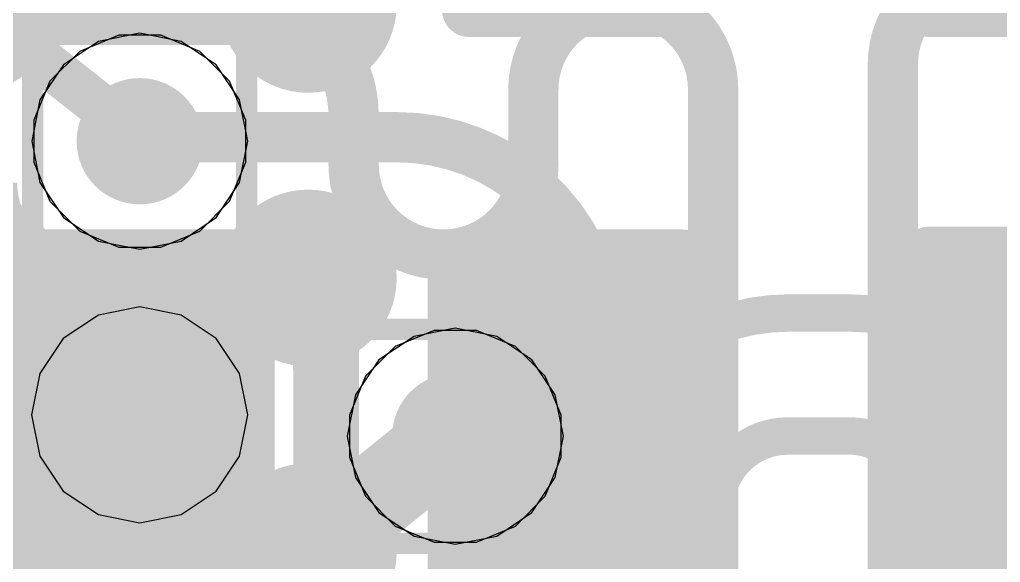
# Model space of a CAD drawing. Header units: inches. Extents: x -6 to 284, y -12 to 154.
# Drawn here: x 71.917 to 74.245, y 10.983 to 12.272 of the extents above; entities that cross this region are included whole.
import ezdxf

# ---------------------------------------------------------------- set-up
doc = ezdxf.new("R2010")
doc.units = ezdxf.units.IN
for name, color, linetype in [('Bottom Layer', 5, 'Continuous'), ('Bottom Overlay', 54, 'Continuous'), ('Bottom Paste', 16, 'Continuous'), ('Bottom Solder', 6, 'Continuous'), ('Drill Drawing', 1, 'Continuous'), ('GND-1', 16, 'Continuous'), ('GND-2', 90, 'Continuous'), ('GND-3', 216, 'Continuous'), ('GND-4', 54, 'Continuous'), ('PWR-1', 156, 'Continuous'), ('PWR-2', 130, 'Continuous'), ('Signal L1', 76, 'Continuous'), ('Signal L2', 6, 'Continuous'), ('Top Layer', 1, 'Continuous'), ('Top Paste', 8, 'Continuous'), ('Top Solder', 216, 'Continuous'), ('Via Holes', 16, 'Continuous')]:
    doc.layers.add(name, color=color, linetype=linetype)

# ---------------------------------------------------------------- blocks, each defined once
blk = doc.blocks.new('200_WFBGA__10_15__127')
at = {"layer": 'Top Layer'}
h = blk.add_hatch(color=1, dxfattribs=at)
edge = h.paths.add_edge_path()
edge.add_arc((-2, 3.5751), 0.16, 0, 360)
h = blk.add_hatch(color=1, dxfattribs=at)
edge = h.paths.add_edge_path()
edge.add_arc((-1.1999, 3.5751), 0.16, 0, 360)
h = blk.add_hatch(color=1, dxfattribs=at)
edge = h.paths.add_edge_path()
edge.add_arc((-2, 2.9251), 0.16, 0, 360)
h = blk.add_hatch(color=1, dxfattribs=at)
edge = h.paths.add_edge_path()
edge.add_arc((-1.1999, 2.9251), 0.16, 0, 360)
h = blk.add_hatch(color=1, dxfattribs=at)
edge = h.paths.add_edge_path()
edge.add_arc((-2, 2.2751), 0.16, 0, 360)
h = blk.add_hatch(color=1, dxfattribs=at)
edge = h.paths.add_edge_path()
edge.add_arc((-1.1999, 2.2751), 0.16, 0, 360)
at = {"layer": 'Top Paste'}
h = blk.add_hatch(color=8, dxfattribs=at)
edge = h.paths.add_edge_path()
edge.add_arc((-2, 3.5751), 0.16, 0, 360)
h = blk.add_hatch(color=8, dxfattribs=at)
edge = h.paths.add_edge_path()
edge.add_arc((-1.1999, 3.5751), 0.16, 0, 360)
h = blk.add_hatch(color=8, dxfattribs=at)
edge = h.paths.add_edge_path()
edge.add_arc((-2, 2.9251), 0.16, 0, 360)
h = blk.add_hatch(color=8, dxfattribs=at)
edge = h.paths.add_edge_path()
edge.add_arc((-1.1999, 2.9251), 0.16, 0, 360)
h = blk.add_hatch(color=8, dxfattribs=at)
edge = h.paths.add_edge_path()
edge.add_arc((-2, 2.2751), 0.16, 0, 360)
h = blk.add_hatch(color=8, dxfattribs=at)
edge = h.paths.add_edge_path()
edge.add_arc((-1.1999, 2.2751), 0.16, 0, 360)
at = {"layer": 'Top Solder'}
h = blk.add_hatch(color=216, dxfattribs=at)
edge = h.paths.add_edge_path()
edge.add_arc((-2, 3.5751), 0.21, 0, 360)
h = blk.add_hatch(color=216, dxfattribs=at)
edge = h.paths.add_edge_path()
edge.add_arc((-1.1999, 3.5751), 0.21, 0, 360)
h = blk.add_hatch(color=216, dxfattribs=at)
edge = h.paths.add_edge_path()
edge.add_arc((-2, 2.9251), 0.21, 0, 360)
h = blk.add_hatch(color=216, dxfattribs=at)
edge = h.paths.add_edge_path()
edge.add_arc((-1.1999, 2.9251), 0.21, 0, 360)
h = blk.add_hatch(color=216, dxfattribs=at)
edge = h.paths.add_edge_path()
edge.add_arc((-2, 2.2751), 0.21, 0, 360)
h = blk.add_hatch(color=216, dxfattribs=at)
edge = h.paths.add_edge_path()
edge.add_arc((-1.1999, 2.2751), 0.21, 0, 360)
blk = doc.blocks.new('C___0402_B_277')
at = {"layer": 'Bottom Layer'}
for points in [[(-0.2413, 0.3175), (-0.2413, -0.3175), (-0.6985, -0.3175), (-0.6985, 0.3175)], [(0.6985, 0.3175), (0.6985, -0.3175), (0.2413, -0.3175), (0.2413, 0.3175)]]:
    blk.add_hatch(color=5, dxfattribs=at).paths.add_polyline_path(points)
at = {"layer": 'Bottom Paste'}
for points in [[(-0.2413, 0.3175), (-0.2413, -0.3175), (-0.6985, -0.3175), (-0.6985, 0.3175)], [(0.6985, 0.3175), (0.6985, -0.3175), (0.2413, -0.3175), (0.2413, 0.3175)]]:
    blk.add_hatch(color=16, dxfattribs=at).paths.add_polyline_path(points)
at = {"layer": 'Bottom Solder'}
for points in [[(-0.1813, 0.3775), (-0.1813, -0.3775), (-0.7585, -0.3775), (-0.7585, 0.3775)], [(0.7585, 0.3775), (0.7585, -0.3775), (0.1813, -0.3775), (0.1813, 0.3775)]]:
    blk.add_hatch(color=6, dxfattribs=at).paths.add_polyline_path(points)
at = {"layer": 'Bottom Overlay'}
for points in [[(-0.7874, -0.4064, 0.127, 0.127, 0), (-0.7874, 0.4064, 0.127, 0.127, 0)], [(-0.7874, 0.4064, 0.127, 0.127, 0), (-0.2794, 0.4064, 0.127, 0.127, 0)], [(0.2794, 0.4064, 0.127, 0.127, 0), (0.7874, 0.4064, 0.127, 0.127, 0)], [(0.7874, -0.4064, 0.127, 0.127, 0), (0.7874, 0.4064, 0.127, 0.127, 0)], [(-0.7874, -0.4064, 0.127, 0.127, 0), (-0.2794, -0.4064, 0.127, 0.127, 0)], [(0.2794, -0.4064, 0.127, 0.127, 0), (0.7874, -0.4064, 0.127, 0.127, 0)]]:
    blk.add_lwpolyline(points, format="xyseb", dxfattribs=at)
for points in [[(-0.8191, 0.4064, 0.0635, 0.0635, 1), (-0.7556, 0.4064, 0.0635, 0.0635, 1)], [(-0.8191, 0.4064, 0.0635, 0.0635, 1), (-0.7556, 0.4064, 0.0635, 0.0635, 1)], [(-0.3111, 0.4064, 0.0635, 0.0635, 1), (-0.2477, 0.4064, 0.0635, 0.0635, 1)], [(0.2477, 0.4064, 0.0635, 0.0635, 1), (0.3111, 0.4064, 0.0635, 0.0635, 1)], [(0.7556, 0.4064, 0.0635, 0.0635, 1), (0.8191, 0.4064, 0.0635, 0.0635, 1)], [(0.7556, 0.4064, 0.0635, 0.0635, 1), (0.8191, 0.4064, 0.0635, 0.0635, 1)], [(-0.8191, -0.4064, 0.0635, 0.0635, 1), (-0.7556, -0.4064, 0.0635, 0.0635, 1)], [(-0.8191, -0.4064, 0.0635, 0.0635, 1), (-0.7556, -0.4064, 0.0635, 0.0635, 1)], [(-0.3111, -0.4064, 0.0635, 0.0635, 1), (-0.2477, -0.4064, 0.0635, 0.0635, 1)], [(0.2477, -0.4064, 0.0635, 0.0635, 1), (0.3111, -0.4064, 0.0635, 0.0635, 1)], [(0.7556, -0.4064, 0.0635, 0.0635, 1), (0.8191, -0.4064, 0.0635, 0.0635, 1)], [(0.7556, -0.4064, 0.0635, 0.0635, 1), (0.8191, -0.4064, 0.0635, 0.0635, 1)]]:
    blk.add_lwpolyline(points, format="xyseb", close=True, dxfattribs=at)
blk = doc.blocks.new('C___0402_B_278')
at = {"layer": 'Bottom Layer'}
for points in [[(-0.2413, 0.3175), (-0.2413, -0.3175), (-0.6985, -0.3175), (-0.6985, 0.3175)], [(0.6985, 0.3175), (0.6985, -0.3175), (0.2413, -0.3175), (0.2413, 0.3175)]]:
    blk.add_hatch(color=5, dxfattribs=at).paths.add_polyline_path(points)
at = {"layer": 'Bottom Paste'}
for points in [[(-0.2413, 0.3175), (-0.2413, -0.3175), (-0.6985, -0.3175), (-0.6985, 0.3175)], [(0.6985, 0.3175), (0.6985, -0.3175), (0.2413, -0.3175), (0.2413, 0.3175)]]:
    blk.add_hatch(color=16, dxfattribs=at).paths.add_polyline_path(points)
at = {"layer": 'Bottom Solder'}
for points in [[(-0.1813, 0.3775), (-0.1813, -0.3775), (-0.7585, -0.3775), (-0.7585, 0.3775)], [(0.7585, 0.3775), (0.7585, -0.3775), (0.1813, -0.3775), (0.1813, 0.3775)]]:
    blk.add_hatch(color=6, dxfattribs=at).paths.add_polyline_path(points)
at = {"layer": 'Bottom Overlay'}
for points in [[(-0.7874, 0.4064, 0.127, 0.127, 0), (-0.7874, -0.4064, 0.127, 0.127, 0)], [(-0.2794, 0.4064, 0.127, 0.127, 0), (-0.7874, 0.4064, 0.127, 0.127, 0)], [(0.7874, 0.4064, 0.127, 0.127, 0), (0.2794, 0.4064, 0.127, 0.127, 0)], [(0.7874, 0.4064, 0.127, 0.127, 0), (0.7874, -0.4064, 0.127, 0.127, 0)], [(-0.2794, -0.4064, 0.127, 0.127, 0), (-0.7874, -0.4064, 0.127, 0.127, 0)], [(0.7874, -0.4064, 0.127, 0.127, 0), (0.2794, -0.4064, 0.127, 0.127, 0)]]:
    blk.add_lwpolyline(points, format="xyseb", dxfattribs=at)
for points in [[(-0.8191, 0.4064, 0.0635, 0.0635, 1), (-0.7556, 0.4064, 0.0635, 0.0635, 1)], [(-0.8191, 0.4064, 0.0635, 0.0635, 1), (-0.7556, 0.4064, 0.0635, 0.0635, 1)], [(-0.3111, 0.4064, 0.0635, 0.0635, 1), (-0.2477, 0.4064, 0.0635, 0.0635, 1)], [(0.2477, 0.4064, 0.0635, 0.0635, 1), (0.3111, 0.4064, 0.0635, 0.0635, 1)], [(0.7556, 0.4064, 0.0635, 0.0635, 1), (0.8191, 0.4064, 0.0635, 0.0635, 1)], [(0.7556, 0.4064, 0.0635, 0.0635, 1), (0.8191, 0.4064, 0.0635, 0.0635, 1)], [(-0.8191, -0.4064, 0.0635, 0.0635, 1), (-0.7556, -0.4064, 0.0635, 0.0635, 1)], [(-0.8191, -0.4064, 0.0635, 0.0635, 1), (-0.7556, -0.4064, 0.0635, 0.0635, 1)], [(-0.3111, -0.4064, 0.0635, 0.0635, 1), (-0.2477, -0.4064, 0.0635, 0.0635, 1)], [(0.2477, -0.4064, 0.0635, 0.0635, 1), (0.3111, -0.4064, 0.0635, 0.0635, 1)], [(0.7556, -0.4064, 0.0635, 0.0635, 1), (0.8191, -0.4064, 0.0635, 0.0635, 1)], [(0.7556, -0.4064, 0.0635, 0.0635, 1), (0.8191, -0.4064, 0.0635, 0.0635, 1)]]:
    blk.add_lwpolyline(points, format="xyseb", close=True, dxfattribs=at)
blk = doc.blocks.new('C___0402_B_279')
at = {"layer": 'Bottom Layer'}
for points in [[(-0.2413, 0.3175), (-0.2413, -0.3175), (-0.6985, -0.3175), (-0.6985, 0.3175)], [(0.6985, 0.3175), (0.6985, -0.3175), (0.2413, -0.3175), (0.2413, 0.3175)]]:
    blk.add_hatch(color=5, dxfattribs=at).paths.add_polyline_path(points)
at = {"layer": 'Bottom Paste'}
for points in [[(-0.2413, 0.3175), (-0.2413, -0.3175), (-0.6985, -0.3175), (-0.6985, 0.3175)], [(0.6985, 0.3175), (0.6985, -0.3175), (0.2413, -0.3175), (0.2413, 0.3175)]]:
    blk.add_hatch(color=16, dxfattribs=at).paths.add_polyline_path(points)
at = {"layer": 'Bottom Solder'}
for points in [[(-0.1813, 0.3775), (-0.1813, -0.3775), (-0.7585, -0.3775), (-0.7585, 0.3775)], [(0.7585, 0.3775), (0.7585, -0.3775), (0.1813, -0.3775), (0.1813, 0.3775)]]:
    blk.add_hatch(color=6, dxfattribs=at).paths.add_polyline_path(points)
at = {"layer": 'Bottom Overlay'}
for points in [[(-0.7874, -0.4064, 0.127, 0.127, 0), (-0.7874, 0.4064, 0.127, 0.127, 0)], [(-0.7874, 0.4064, 0.127, 0.127, 0), (-0.2794, 0.4064, 0.127, 0.127, 0)], [(0.2794, 0.4064, 0.127, 0.127, 0), (0.7874, 0.4064, 0.127, 0.127, 0)], [(0.7874, -0.4064, 0.127, 0.127, 0), (0.7874, 0.4064, 0.127, 0.127, 0)], [(-0.7874, -0.4064, 0.127, 0.127, 0), (-0.2794, -0.4064, 0.127, 0.127, 0)], [(0.2794, -0.4064, 0.127, 0.127, 0), (0.7874, -0.4064, 0.127, 0.127, 0)]]:
    blk.add_lwpolyline(points, format="xyseb", dxfattribs=at)
for points in [[(-0.8191, 0.4064, 0.0635, 0.0635, 1), (-0.7556, 0.4064, 0.0635, 0.0635, 1)], [(-0.8191, 0.4064, 0.0635, 0.0635, 1), (-0.7556, 0.4064, 0.0635, 0.0635, 1)], [(-0.3111, 0.4064, 0.0635, 0.0635, 1), (-0.2477, 0.4064, 0.0635, 0.0635, 1)], [(0.2477, 0.4064, 0.0635, 0.0635, 1), (0.3111, 0.4064, 0.0635, 0.0635, 1)], [(0.7556, 0.4064, 0.0635, 0.0635, 1), (0.8191, 0.4064, 0.0635, 0.0635, 1)], [(0.7556, 0.4064, 0.0635, 0.0635, 1), (0.8191, 0.4064, 0.0635, 0.0635, 1)], [(-0.8191, -0.4064, 0.0635, 0.0635, 1), (-0.7556, -0.4064, 0.0635, 0.0635, 1)], [(-0.8191, -0.4064, 0.0635, 0.0635, 1), (-0.7556, -0.4064, 0.0635, 0.0635, 1)], [(-0.3111, -0.4064, 0.0635, 0.0635, 1), (-0.2477, -0.4064, 0.0635, 0.0635, 1)], [(0.2477, -0.4064, 0.0635, 0.0635, 1), (0.3111, -0.4064, 0.0635, 0.0635, 1)], [(0.7556, -0.4064, 0.0635, 0.0635, 1), (0.8191, -0.4064, 0.0635, 0.0635, 1)], [(0.7556, -0.4064, 0.0635, 0.0635, 1), (0.8191, -0.4064, 0.0635, 0.0635, 1)]]:
    blk.add_lwpolyline(points, format="xyseb", close=True, dxfattribs=at)
blk = doc.blocks.new('C___0402_B_280')
at = {"layer": 'Bottom Layer'}
for points in [[(-0.2413, 0.3175), (-0.2413, -0.3175), (-0.6985, -0.3175), (-0.6985, 0.3175)], [(0.6985, 0.3175), (0.6985, -0.3175), (0.2413, -0.3175), (0.2413, 0.3175)]]:
    blk.add_hatch(color=5, dxfattribs=at).paths.add_polyline_path(points)
at = {"layer": 'Bottom Paste'}
for points in [[(-0.2413, 0.3175), (-0.2413, -0.3175), (-0.6985, -0.3175), (-0.6985, 0.3175)], [(0.6985, 0.3175), (0.6985, -0.3175), (0.2413, -0.3175), (0.2413, 0.3175)]]:
    blk.add_hatch(color=16, dxfattribs=at).paths.add_polyline_path(points)
at = {"layer": 'Bottom Solder'}
for points in [[(-0.1813, 0.3775), (-0.1813, -0.3775), (-0.7585, -0.3775), (-0.7585, 0.3775)], [(0.7585, 0.3775), (0.7585, -0.3775), (0.1813, -0.3775), (0.1813, 0.3775)]]:
    blk.add_hatch(color=6, dxfattribs=at).paths.add_polyline_path(points)
at = {"layer": 'Bottom Overlay'}
for points in [[(-0.7874, 0.4064, 0.127, 0.127, 0), (-0.7874, -0.4064, 0.127, 0.127, 0)], [(-0.2794, 0.4064, 0.127, 0.127, 0), (-0.7874, 0.4064, 0.127, 0.127, 0)], [(0.7874, 0.4064, 0.127, 0.127, 0), (0.2794, 0.4064, 0.127, 0.127, 0)], [(0.7874, 0.4064, 0.127, 0.127, 0), (0.7874, -0.4064, 0.127, 0.127, 0)], [(-0.2794, -0.4064, 0.127, 0.127, 0), (-0.7874, -0.4064, 0.127, 0.127, 0)], [(0.7874, -0.4064, 0.127, 0.127, 0), (0.2794, -0.4064, 0.127, 0.127, 0)]]:
    blk.add_lwpolyline(points, format="xyseb", dxfattribs=at)
for points in [[(-0.8191, 0.4064, 0.0635, 0.0635, 1), (-0.7556, 0.4064, 0.0635, 0.0635, 1)], [(-0.8191, 0.4064, 0.0635, 0.0635, 1), (-0.7556, 0.4064, 0.0635, 0.0635, 1)], [(-0.3111, 0.4064, 0.0635, 0.0635, 1), (-0.2477, 0.4064, 0.0635, 0.0635, 1)], [(0.2477, 0.4064, 0.0635, 0.0635, 1), (0.3111, 0.4064, 0.0635, 0.0635, 1)], [(0.7556, 0.4064, 0.0635, 0.0635, 1), (0.8191, 0.4064, 0.0635, 0.0635, 1)], [(0.7556, 0.4064, 0.0635, 0.0635, 1), (0.8191, 0.4064, 0.0635, 0.0635, 1)], [(-0.8191, -0.4064, 0.0635, 0.0635, 1), (-0.7556, -0.4064, 0.0635, 0.0635, 1)], [(-0.8191, -0.4064, 0.0635, 0.0635, 1), (-0.7556, -0.4064, 0.0635, 0.0635, 1)], [(-0.3111, -0.4064, 0.0635, 0.0635, 1), (-0.2477, -0.4064, 0.0635, 0.0635, 1)], [(0.2477, -0.4064, 0.0635, 0.0635, 1), (0.3111, -0.4064, 0.0635, 0.0635, 1)], [(0.7556, -0.4064, 0.0635, 0.0635, 1), (0.8191, -0.4064, 0.0635, 0.0635, 1)], [(0.7556, -0.4064, 0.0635, 0.0635, 1), (0.8191, -0.4064, 0.0635, 0.0635, 1)]]:
    blk.add_lwpolyline(points, format="xyseb", close=True, dxfattribs=at)

msp = doc.modelspace()

# ---------------------------------------------------------------- hatches: boundary and pattern name
at = {"layer": 'Bottom Layer'}
h = msp.add_hatch(color=5, dxfattribs=at)
edge = h.paths.add_edge_path()
edge.add_arc((72.202, 11.9832), 0.15, 0, 360)
h = msp.add_hatch(color=5, dxfattribs=at)
edge = h.paths.add_edge_path()
edge.add_arc((72.2018, 11.3332), 0.15, 0, 360)
h = msp.add_hatch(color=5, dxfattribs=at)
edge = h.paths.add_edge_path()
edge.add_arc((72.951, 11.2824), 0.15, 0, 360)
at = {"layer": 'GND-1'}
h = msp.add_hatch(color=16, dxfattribs=at)
edge = h.paths.add_edge_path()
edge.add_arc((72.202, 11.9832), 0.15, 0, 360)
h = msp.add_hatch(color=16, dxfattribs=at)
edge = h.paths.add_edge_path()
edge.add_arc((72.2018, 11.3332), 0.15, 0, 360)
h = msp.add_hatch(color=16, dxfattribs=at)
edge = h.paths.add_edge_path()
edge.add_arc((72.951, 11.2824), 0.15, 0, 360)
at = {"layer": 'GND-2'}
h = msp.add_hatch(color=90, dxfattribs=at)
edge = h.paths.add_edge_path()
edge.add_arc((72.202, 11.9832), 0.15, 0, 360)
h = msp.add_hatch(color=90, dxfattribs=at)
edge = h.paths.add_edge_path()
edge.add_arc((72.2018, 11.3332), 0.15, 0, 360)
h = msp.add_hatch(color=90, dxfattribs=at)
edge = h.paths.add_edge_path()
edge.add_arc((72.951, 11.2824), 0.15, 0, 360)
at = {"layer": 'GND-3'}
h = msp.add_hatch(color=216, dxfattribs=at)
edge = h.paths.add_edge_path()
edge.add_arc((72.202, 11.9832), 0.15, 0, 360)
h = msp.add_hatch(color=216, dxfattribs=at)
edge = h.paths.add_edge_path()
edge.add_arc((72.2018, 11.3332), 0.15, 0, 360)
h = msp.add_hatch(color=216, dxfattribs=at)
edge = h.paths.add_edge_path()
edge.add_arc((72.951, 11.2824), 0.15, 0, 360)
at = {"layer": 'GND-4'}
h = msp.add_hatch(color=54, dxfattribs=at)
edge = h.paths.add_edge_path()
edge.add_arc((72.202, 11.9832), 0.15, 0, 360)
h = msp.add_hatch(color=54, dxfattribs=at)
edge = h.paths.add_edge_path()
edge.add_arc((72.2018, 11.3332), 0.15, 0, 360)
h = msp.add_hatch(color=54, dxfattribs=at)
edge = h.paths.add_edge_path()
edge.add_arc((72.951, 11.2824), 0.15, 0, 360)
at = {"layer": 'PWR-1'}
h = msp.add_hatch(color=156, dxfattribs=at)
edge = h.paths.add_edge_path()
edge.add_arc((72.202, 11.9832), 0.15, 0, 360)
h = msp.add_hatch(color=156, dxfattribs=at)
edge = h.paths.add_edge_path()
edge.add_arc((72.2018, 11.3332), 0.15, 0, 360)
h = msp.add_hatch(color=156, dxfattribs=at)
edge = h.paths.add_edge_path()
edge.add_arc((72.951, 11.2824), 0.15, 0, 360)
at = {"layer": 'PWR-2'}
h = msp.add_hatch(color=130, dxfattribs=at)
edge = h.paths.add_edge_path()
edge.add_arc((72.202, 11.9832), 0.15, 0, 360)
h = msp.add_hatch(color=130, dxfattribs=at)
edge = h.paths.add_edge_path()
edge.add_arc((72.2018, 11.3332), 0.15, 0, 360)
h = msp.add_hatch(color=130, dxfattribs=at)
edge = h.paths.add_edge_path()
edge.add_arc((72.951, 11.2824), 0.15, 0, 360)
at = {"layer": 'Signal L1'}
h = msp.add_hatch(color=76, dxfattribs=at)
edge = h.paths.add_edge_path()
edge.add_arc((72.202, 11.9832), 0.15, 0, 360)
h = msp.add_hatch(color=76, dxfattribs=at)
edge = h.paths.add_edge_path()
edge.add_arc((72.2018, 11.3332), 0.15, 0, 360)
h = msp.add_hatch(color=76, dxfattribs=at)
edge = h.paths.add_edge_path()
edge.add_arc((72.951, 11.2824), 0.15, 0, 360)
at = {"layer": 'Signal L2'}
h = msp.add_hatch(color=6, dxfattribs=at)
edge = h.paths.add_edge_path()
edge.add_arc((72.202, 11.9832), 0.15, 0, 360)
h = msp.add_hatch(color=6, dxfattribs=at)
edge = h.paths.add_edge_path()
edge.add_arc((72.2018, 11.3332), 0.15, 0, 360)
h = msp.add_hatch(color=6, dxfattribs=at)
edge = h.paths.add_edge_path()
edge.add_arc((72.951, 11.2824), 0.15, 0, 360)
at = {"layer": 'Top Layer'}
h = msp.add_hatch(color=1, dxfattribs=at)
edge = h.paths.add_edge_path()
edge.add_arc((72.202, 11.9832), 0.15, 0, 360)
h = msp.add_hatch(color=1, dxfattribs=at)
edge = h.paths.add_edge_path()
edge.add_arc((72.2018, 11.3332), 0.15, 0, 360)
h = msp.add_hatch(color=1, dxfattribs=at)
edge = h.paths.add_edge_path()
edge.add_arc((72.951, 11.2824), 0.15, 0, 360)
at = {"layer": 'Via Holes'}
h = msp.add_hatch(color=7, dxfattribs=at)
edge = h.paths.add_edge_path()
edge.add_arc((72.202, 11.9832), 0.075, 0, 360)
h = msp.add_hatch(color=7, dxfattribs=at)
edge = h.paths.add_edge_path()
edge.add_arc((72.2018, 11.3332), 0.075, 0, 360)
h = msp.add_hatch(color=7, dxfattribs=at)
edge = h.paths.add_edge_path()
edge.add_arc((72.951, 11.2824), 0.075, 0, 360)

# ---------------------------------------------------------------- linework, layer by layer
at = {"layer": 'Drill Drawing'}
for points in [[(71.948, 12.2372, 0.0508, 0.0508, 0), (72.456, 12.2372, 0.0508, 0.0508, 0)], [(71.948, 11.7292, 0.0508, 0.0508, 0), (71.948, 12.2372, 0.0508, 0.0508, 0)], [(72.456, 11.7292, 0.0508, 0.0508, 0), (72.456, 12.2372, 0.0508, 0.0508, 0)], [(71.948, 11.7292, 0.0508, 0.0508, 0), (72.456, 11.7292, 0.0508, 0.0508, 0)], [(71.9478, 11.5872, 0.0508, 0.0508, 0), (72.4558, 11.5872, 0.0508, 0.0508, 0)], [(71.9478, 11.0792, 0.0508, 0.0508, 0), (71.9478, 11.5872, 0.0508, 0.0508, 0)], [(72.4558, 11.0792, 0.0508, 0.0508, 0), (72.4558, 11.5872, 0.0508, 0.0508, 0)], [(72.697, 11.5364, 0.0508, 0.0508, 0), (73.205, 11.5364, 0.0508, 0.0508, 0)], [(72.697, 11.0284, 0.0508, 0.0508, 0), (72.697, 11.5364, 0.0508, 0.0508, 0)], [(73.205, 11.0284, 0.0508, 0.0508, 0), (73.205, 11.5364, 0.0508, 0.0508, 0)], [(71.9478, 11.0792, 0.0508, 0.0508, 0), (72.4558, 11.0792, 0.0508, 0.0508, 0)], [(72.697, 11.0284, 0.0508, 0.0508, 0), (73.205, 11.0284, 0.0508, 0.0508, 0)]]:
    msp.add_lwpolyline(points, format="xyseb", dxfattribs=at)
for points in [[(71.9353, 12.2372, 0.0254, 0.0254, 1), (71.9607, 12.2372, 0.0254, 0.0254, 1)], [(71.9353, 12.2372, 0.0254, 0.0254, 1), (71.9607, 12.2372, 0.0254, 0.0254, 1)], [(72.4433, 12.2372, 0.0254, 0.0254, 1), (72.4687, 12.2372, 0.0254, 0.0254, 1)], [(72.4433, 12.2372, 0.0254, 0.0254, 1), (72.4687, 12.2372, 0.0254, 0.0254, 1)], [(71.9353, 11.7292, 0.0254, 0.0254, 1), (71.9607, 11.7292, 0.0254, 0.0254, 1)], [(71.9353, 11.7292, 0.0254, 0.0254, 1), (71.9607, 11.7292, 0.0254, 0.0254, 1)], [(72.4433, 11.7292, 0.0254, 0.0254, 1), (72.4687, 11.7292, 0.0254, 0.0254, 1)], [(72.4433, 11.7292, 0.0254, 0.0254, 1), (72.4687, 11.7292, 0.0254, 0.0254, 1)], [(71.9351, 11.5872, 0.0254, 0.0254, 1), (71.9605, 11.5872, 0.0254, 0.0254, 1)], [(71.9351, 11.5872, 0.0254, 0.0254, 1), (71.9605, 11.5872, 0.0254, 0.0254, 1)], [(72.4431, 11.5872, 0.0254, 0.0254, 1), (72.4685, 11.5872, 0.0254, 0.0254, 1)], [(72.4431, 11.5872, 0.0254, 0.0254, 1), (72.4685, 11.5872, 0.0254, 0.0254, 1)], [(72.6843, 11.5364, 0.0254, 0.0254, 1), (72.7097, 11.5364, 0.0254, 0.0254, 1)], [(72.6843, 11.5364, 0.0254, 0.0254, 1), (72.7097, 11.5364, 0.0254, 0.0254, 1)], [(73.1923, 11.5364, 0.0254, 0.0254, 1), (73.2177, 11.5364, 0.0254, 0.0254, 1)], [(73.1923, 11.5364, 0.0254, 0.0254, 1), (73.2177, 11.5364, 0.0254, 0.0254, 1)], [(71.9351, 11.0792, 0.0254, 0.0254, 1), (71.9605, 11.0792, 0.0254, 0.0254, 1)], [(71.9351, 11.0792, 0.0254, 0.0254, 1), (71.9605, 11.0792, 0.0254, 0.0254, 1)], [(72.4431, 11.0792, 0.0254, 0.0254, 1), (72.4685, 11.0792, 0.0254, 0.0254, 1)], [(72.4431, 11.0792, 0.0254, 0.0254, 1), (72.4685, 11.0792, 0.0254, 0.0254, 1)], [(72.6843, 11.0284, 0.0254, 0.0254, 1), (72.7097, 11.0284, 0.0254, 0.0254, 1)], [(72.6843, 11.0284, 0.0254, 0.0254, 1), (72.7097, 11.0284, 0.0254, 0.0254, 1)], [(73.1923, 11.0284, 0.0254, 0.0254, 1), (73.2177, 11.0284, 0.0254, 0.0254, 1)], [(73.1923, 11.0284, 0.0254, 0.0254, 1), (73.2177, 11.0284, 0.0254, 0.0254, 1)]]:
    msp.add_lwpolyline(points, format="xyseb", close=True, dxfattribs=at)
at = {"layer": 'GND-1'}
for p, q in [((72.152, 12.2348), (72.0595, 12.1965)), ((72.2521, 12.2348), (72.152, 12.2348)), ((72.3445, 12.1965), (72.2521, 12.2348)), ((72.0595, 12.1965), (71.9887, 12.1257)), ((72.4153, 12.1257), (72.3445, 12.1965)), ((71.9887, 12.1257), (71.9504, 12.0333)), ((72.4536, 12.0333), (72.4153, 12.1257)), ((71.9504, 12.0333), (71.9504, 11.9332)), ((72.4536, 11.9332), (72.4536, 12.0333)), ((71.9504, 11.9332), (71.9887, 11.8407)), ((72.4153, 11.8407), (72.4536, 11.9332)), ((71.9887, 11.8407), (72.0595, 11.7699)), ((72.3445, 11.7699), (72.4153, 11.8407)), ((72.0595, 11.7699), (72.152, 11.7316)), ((72.2521, 11.7316), (72.3445, 11.7699)), ((72.152, 11.7316), (72.2521, 11.7316)), ((72.901, 11.534), (72.8085, 11.4957)), ((73.0011, 11.534), (72.901, 11.534)), ((73.0936, 11.4957), (73.0011, 11.534)), ((72.8085, 11.4957), (72.7377, 11.4249)), ((73.1643, 11.4249), (73.0936, 11.4957)), ((72.7377, 11.4249), (72.6994, 11.3325)), ((73.2026, 11.3325), (73.1643, 11.4249)), ((72.6994, 11.3325), (72.6994, 11.2324)), ((73.2026, 11.2324), (73.2026, 11.3325)), ((72.6994, 11.2324), (72.7377, 11.1399)), ((73.1643, 11.1399), (73.2026, 11.2324)), ((72.7377, 11.1399), (72.8085, 11.0691)), ((73.0936, 11.0691), (73.1643, 11.1399)), ((72.8085, 11.0691), (72.901, 11.0308)), ((73.0011, 11.0308), (73.0936, 11.0691)), ((72.901, 11.0308), (73.0011, 11.0308))]:
    msp.add_line(p, q, dxfattribs=at)
at = {"layer": 'GND-2'}
for p, q in [((72.152, 12.2348), (72.0595, 12.1965)), ((72.2521, 12.2348), (72.152, 12.2348)), ((72.3445, 12.1965), (72.2521, 12.2348)), ((72.0595, 12.1965), (71.9887, 12.1257)), ((72.4153, 12.1257), (72.3445, 12.1965)), ((71.9887, 12.1257), (71.9504, 12.0333)), ((72.4536, 12.0333), (72.4153, 12.1257)), ((71.9504, 12.0333), (71.9504, 11.9332)), ((72.4536, 11.9332), (72.4536, 12.0333)), ((71.9504, 11.9332), (71.9887, 11.8407)), ((72.4153, 11.8407), (72.4536, 11.9332)), ((71.9887, 11.8407), (72.0595, 11.7699)), ((72.3445, 11.7699), (72.4153, 11.8407)), ((72.0595, 11.7699), (72.152, 11.7316)), ((72.2521, 11.7316), (72.3445, 11.7699)), ((72.152, 11.7316), (72.2521, 11.7316)), ((72.901, 11.534), (72.8085, 11.4957)), ((73.0011, 11.534), (72.901, 11.534)), ((73.0936, 11.4957), (73.0011, 11.534)), ((72.8085, 11.4957), (72.7377, 11.4249)), ((73.1643, 11.4249), (73.0936, 11.4957)), ((72.7377, 11.4249), (72.6994, 11.3325)), ((73.2026, 11.3325), (73.1643, 11.4249)), ((72.6994, 11.3325), (72.6994, 11.2324)), ((73.2026, 11.2324), (73.2026, 11.3325)), ((72.6994, 11.2324), (72.7377, 11.1399)), ((73.1643, 11.1399), (73.2026, 11.2324)), ((72.7377, 11.1399), (72.8085, 11.0691)), ((73.0936, 11.0691), (73.1643, 11.1399)), ((72.8085, 11.0691), (72.901, 11.0308)), ((73.0011, 11.0308), (73.0936, 11.0691)), ((72.901, 11.0308), (73.0011, 11.0308))]:
    msp.add_line(p, q, dxfattribs=at)
at = {"layer": 'GND-3'}
for p, q in [((72.152, 12.2348), (72.0595, 12.1965)), ((72.2521, 12.2348), (72.152, 12.2348)), ((72.3445, 12.1965), (72.2521, 12.2348)), ((72.0595, 12.1965), (71.9887, 12.1257)), ((72.4153, 12.1257), (72.3445, 12.1965)), ((71.9887, 12.1257), (71.9504, 12.0333)), ((72.4536, 12.0333), (72.4153, 12.1257)), ((71.9504, 12.0333), (71.9504, 11.9332)), ((72.4536, 11.9332), (72.4536, 12.0333)), ((71.9504, 11.9332), (71.9887, 11.8407)), ((72.4153, 11.8407), (72.4536, 11.9332)), ((71.9887, 11.8407), (72.0595, 11.7699)), ((72.3445, 11.7699), (72.4153, 11.8407)), ((72.0595, 11.7699), (72.152, 11.7316)), ((72.2521, 11.7316), (72.3445, 11.7699)), ((72.152, 11.7316), (72.2521, 11.7316)), ((72.901, 11.534), (72.8085, 11.4957)), ((73.0011, 11.534), (72.901, 11.534)), ((73.0936, 11.4957), (73.0011, 11.534)), ((72.8085, 11.4957), (72.7377, 11.4249)), ((73.1643, 11.4249), (73.0936, 11.4957)), ((72.7377, 11.4249), (72.6994, 11.3325)), ((73.2026, 11.3325), (73.1643, 11.4249)), ((72.6994, 11.3325), (72.6994, 11.2324)), ((73.2026, 11.2324), (73.2026, 11.3325)), ((72.6994, 11.2324), (72.7377, 11.1399)), ((73.1643, 11.1399), (73.2026, 11.2324)), ((72.7377, 11.1399), (72.8085, 11.0691)), ((73.0936, 11.0691), (73.1643, 11.1399)), ((72.8085, 11.0691), (72.901, 11.0308)), ((73.0011, 11.0308), (73.0936, 11.0691)), ((72.901, 11.0308), (73.0011, 11.0308))]:
    msp.add_line(p, q, dxfattribs=at)
at = {"layer": 'GND-4'}
for p, q in [((72.152, 12.2348), (72.0595, 12.1965)), ((72.2521, 12.2348), (72.152, 12.2348)), ((72.3445, 12.1965), (72.2521, 12.2348)), ((72.0595, 12.1965), (71.9887, 12.1257)), ((72.4153, 12.1257), (72.3445, 12.1965)), ((71.9887, 12.1257), (71.9504, 12.0333)), ((72.4536, 12.0333), (72.4153, 12.1257)), ((71.9504, 12.0333), (71.9504, 11.9332)), ((72.4536, 11.9332), (72.4536, 12.0333)), ((71.9504, 11.9332), (71.9887, 11.8407)), ((72.4153, 11.8407), (72.4536, 11.9332)), ((71.9887, 11.8407), (72.0595, 11.7699)), ((72.3445, 11.7699), (72.4153, 11.8407)), ((72.0595, 11.7699), (72.152, 11.7316)), ((72.2521, 11.7316), (72.3445, 11.7699)), ((72.152, 11.7316), (72.2521, 11.7316)), ((72.901, 11.534), (72.8085, 11.4957)), ((73.0011, 11.534), (72.901, 11.534)), ((73.0936, 11.4957), (73.0011, 11.534)), ((72.8085, 11.4957), (72.7377, 11.4249)), ((73.1643, 11.4249), (73.0936, 11.4957)), ((72.7377, 11.4249), (72.6994, 11.3325)), ((73.2026, 11.3325), (73.1643, 11.4249)), ((72.6994, 11.3325), (72.6994, 11.2324)), ((73.2026, 11.2324), (73.2026, 11.3325)), ((72.6994, 11.2324), (72.7377, 11.1399)), ((73.1643, 11.1399), (73.2026, 11.2324)), ((72.7377, 11.1399), (72.8085, 11.0691)), ((73.0936, 11.0691), (73.1643, 11.1399)), ((72.8085, 11.0691), (72.901, 11.0308)), ((73.0011, 11.0308), (73.0936, 11.0691)), ((72.901, 11.0308), (73.0011, 11.0308))]:
    msp.add_line(p, q, dxfattribs=at)
at = {"layer": 'PWR-1'}
for p, q in [((72.202, 12.2397), (72.1038, 12.2202)), ((72.3002, 12.2202), (72.202, 12.2397)), ((72.1038, 12.2202), (72.0206, 12.1646)), ((72.3834, 12.1646), (72.3002, 12.2202)), ((72.0206, 12.1646), (71.965, 12.0814)), ((72.439, 12.0814), (72.3834, 12.1646)), ((71.965, 12.0814), (71.9455, 11.9832)), ((72.4585, 11.9832), (72.439, 12.0814)), ((71.9455, 11.9832), (71.965, 11.885)), ((72.439, 11.885), (72.4585, 11.9832)), ((71.965, 11.885), (72.0206, 11.8018)), ((72.3834, 11.8018), (72.439, 11.885)), ((72.0206, 11.8018), (72.1038, 11.7462)), ((72.3002, 11.7462), (72.3834, 11.8018)), ((72.1038, 11.7462), (72.202, 11.7267)), ((72.202, 11.7267), (72.3002, 11.7462)), ((72.2018, 11.5897), (72.1037, 11.5702)), ((72.3, 11.5702), (72.2018, 11.5897)), ((72.1037, 11.5702), (72.0204, 11.5146)), ((72.3832, 11.5146), (72.3, 11.5702)), ((72.0204, 11.5146), (71.9648, 11.4314)), ((72.4388, 11.4314), (72.3832, 11.5146)), ((71.9648, 11.4314), (71.9453, 11.3332)), ((72.4584, 11.3332), (72.4388, 11.4314)), ((71.9453, 11.3332), (71.9648, 11.235)), ((72.4388, 11.235), (72.4584, 11.3332)), ((71.9648, 11.235), (72.0204, 11.1518)), ((72.3832, 11.1518), (72.4388, 11.235)), ((72.0204, 11.1518), (72.1037, 11.0962)), ((72.3, 11.0962), (72.3832, 11.1518)), ((72.1037, 11.0962), (72.2018, 11.0767)), ((72.2018, 11.0767), (72.3, 11.0962))]:
    msp.add_line(p, q, dxfattribs=at)
at = {"layer": 'PWR-2'}
for p, q in [((72.202, 12.2397), (72.1038, 12.2202)), ((72.3002, 12.2202), (72.202, 12.2397)), ((72.1038, 12.2202), (72.0206, 12.1646)), ((72.3834, 12.1646), (72.3002, 12.2202)), ((72.0206, 12.1646), (71.965, 12.0814)), ((72.439, 12.0814), (72.3834, 12.1646)), ((71.965, 12.0814), (71.9455, 11.9832)), ((72.4585, 11.9832), (72.439, 12.0814)), ((71.9455, 11.9832), (71.965, 11.885)), ((72.439, 11.885), (72.4585, 11.9832)), ((71.965, 11.885), (72.0206, 11.8018)), ((72.3834, 11.8018), (72.439, 11.885)), ((72.0206, 11.8018), (72.1038, 11.7462)), ((72.3002, 11.7462), (72.3834, 11.8018)), ((72.1038, 11.7462), (72.202, 11.7267)), ((72.202, 11.7267), (72.3002, 11.7462)), ((72.2018, 11.5897), (72.1037, 11.5702)), ((72.3, 11.5702), (72.2018, 11.5897)), ((72.1037, 11.5702), (72.0204, 11.5146)), ((72.3832, 11.5146), (72.3, 11.5702)), ((72.951, 11.5389), (72.8529, 11.5194)), ((73.0492, 11.5194), (72.951, 11.5389)), ((72.0204, 11.5146), (71.9648, 11.4314)), ((72.4388, 11.4314), (72.3832, 11.5146)), ((72.8529, 11.5194), (72.7696, 11.4638)), ((73.1324, 11.4638), (73.0492, 11.5194)), ((72.7696, 11.4638), (72.714, 11.3806)), ((73.188, 11.3806), (73.1324, 11.4638)), ((71.9648, 11.4314), (71.9453, 11.3332)), ((72.4584, 11.3332), (72.4388, 11.4314)), ((72.714, 11.3806), (72.6945, 11.2824)), ((73.2076, 11.2824), (73.188, 11.3806)), ((71.9453, 11.3332), (71.9648, 11.235)), ((72.4388, 11.235), (72.4584, 11.3332)), ((72.6945, 11.2824), (72.714, 11.1842)), ((73.188, 11.1842), (73.2076, 11.2824)), ((71.9648, 11.235), (72.0204, 11.1518)), ((72.3832, 11.1518), (72.4388, 11.235)), ((72.714, 11.1842), (72.7696, 11.101)), ((73.1324, 11.101), (73.188, 11.1842)), ((72.0204, 11.1518), (72.1037, 11.0962)), ((72.3, 11.0962), (72.3832, 11.1518)), ((72.1037, 11.0962), (72.2018, 11.0767)), ((72.2018, 11.0767), (72.3, 11.0962)), ((72.7696, 11.101), (72.8529, 11.0454)), ((73.0492, 11.0454), (73.1324, 11.101)), ((72.8529, 11.0454), (72.951, 11.0259)), ((72.951, 11.0259), (73.0492, 11.0454))]:
    msp.add_line(p, q, dxfattribs=at)
at = {"layer": 'Signal L1'}
for points in [[(72.202, 11.9928, 0.1194, 0.1194, 0), (72.8125, 11.9928, 0.1194, 0.1194, 0)], [(72.8125, 11.9928, 0.1194, 0.1194, -0.414214), (73.2979, 11.5074, 0.1194, 0.1194, 0)], [(72.0785, 11.6574, 0.1194, 0.1194, -0.414214), (71.8513, 11.8846, 0.1194, 0.1194, 0)], [(72.0785, 11.6574, 0.1194, 0.1194, 0), (72.4072, 11.6574, 0.1194, 0.1194, 0)], [(72.4072, 11.6574, 0.1194, 0.1194, -0.414214), (72.6259, 11.4387, 0.1194, 0.1194, 0)], [(73.2979, 9.2679, 0.1194, 0.1194, 0), (73.2979, 11.5074, 0.1194, 0.1194, 0)], [(72.6259, 9.439, 0.1194, 0.1194, 0), (72.6259, 11.4387, 0.1194, 0.1194, 0)]]:
    msp.add_lwpolyline(points, format="xyseb", dxfattribs=at)
for points in [[(72.1722, 11.9928, 0.0597, 0.0597, 1), (72.2319, 11.9928, 0.0597, 0.0597, 1)], [(72.7827, 11.9928, 0.0597, 0.0597, 1), (72.8424, 11.9928, 0.0597, 0.0597, 1)], [(72.7827, 11.9928, 0.0597, 0.0597, 1), (72.8424, 11.9928, 0.0597, 0.0597, 1)], [(72.0486, 11.6574, 0.0597, 0.0597, 1), (72.1083, 11.6574, 0.0597, 0.0597, 1)], [(72.0486, 11.6574, 0.0597, 0.0597, 1), (72.1083, 11.6574, 0.0597, 0.0597, 1)], [(72.3773, 11.6574, 0.0597, 0.0597, 1), (72.437, 11.6574, 0.0597, 0.0597, 1)], [(72.3773, 11.6574, 0.0597, 0.0597, 1), (72.437, 11.6574, 0.0597, 0.0597, 1)], [(73.268, 11.5074, 0.0597, 0.0597, 1), (73.3277, 11.5074, 0.0597, 0.0597, 1)], [(73.268, 11.5074, 0.0597, 0.0597, 1), (73.3277, 11.5074, 0.0597, 0.0597, 1)], [(72.5961, 11.4387, 0.0597, 0.0597, 1), (72.6558, 11.4387, 0.0597, 0.0597, 1)], [(72.5961, 11.4387, 0.0597, 0.0597, 1), (72.6558, 11.4387, 0.0597, 0.0597, 1)]]:
    msp.add_lwpolyline(points, format="xyseb", close=True, dxfattribs=at)
at = {"layer": 'Signal L2'}
for points in [[(73.9897, 12.1669, 0.1194, 0.1194, -1), (74.4164, 12.1669, 0.1194, 0.1194, 0)], [(69.3364, 12.3095, 0.1194, 0.1194, 0), (72.4462, 12.3095, 0.1194, 0.1194, 0)], [(72.4462, 12.3095, 0.1194, 0.1194, -0.414214), (72.7095, 12.0462, 0.1194, 0.1194, 0)], [(73.1362, 12.1063, 0.1194, 0.1194, -1), (73.563, 12.1063, 0.1194, 0.1194, 0)], [(73.9897, 10.7931, 0.1194, 0.1194, 0), (73.9897, 12.1669, 0.1194, 0.1194, 0)], [(73.1362, 11.9273, 0.1194, 0.1194, 0), (73.1362, 12.1063, 0.1194, 0.1194, 0)], [(73.563, 10.7931, 0.1194, 0.1194, 0), (73.563, 12.1063, 0.1194, 0.1194, 0)], [(72.7095, 11.9273, 0.1194, 0.1194, 0), (72.7095, 12.0462, 0.1194, 0.1194, 0)], [(73.1362, 11.9273, 0.1194, 0.1194, -1), (72.7095, 11.9273, 0.1194, 0.1194, 0)]]:
    msp.add_lwpolyline(points, format="xyseb", dxfattribs=at)
for points in [[(72.4163, 12.3095, 0.0597, 0.0597, 1), (72.476, 12.3095, 0.0597, 0.0597, 1)], [(72.4163, 12.3095, 0.0597, 0.0597, 1), (72.476, 12.3095, 0.0597, 0.0597, 1)], [(73.9598, 12.1669, 0.0597, 0.0597, 1), (74.0195, 12.1669, 0.0597, 0.0597, 1)], [(73.9598, 12.1669, 0.0597, 0.0597, 1), (74.0195, 12.1669, 0.0597, 0.0597, 1)], [(73.1064, 12.1063, 0.0597, 0.0597, 1), (73.1661, 12.1063, 0.0597, 0.0597, 1)], [(73.1064, 12.1063, 0.0597, 0.0597, 1), (73.1661, 12.1063, 0.0597, 0.0597, 1)], [(73.5331, 12.1063, 0.0597, 0.0597, 1), (73.5928, 12.1063, 0.0597, 0.0597, 1)], [(73.5331, 12.1063, 0.0597, 0.0597, 1), (73.5928, 12.1063, 0.0597, 0.0597, 1)], [(72.6797, 12.0462, 0.0597, 0.0597, 1), (72.7394, 12.0462, 0.0597, 0.0597, 1)], [(72.6797, 12.0462, 0.0597, 0.0597, 1), (72.7394, 12.0462, 0.0597, 0.0597, 1)], [(72.6797, 11.9273, 0.0597, 0.0597, 1), (72.7394, 11.9273, 0.0597, 0.0597, 1)], [(72.6797, 11.9273, 0.0597, 0.0597, 1), (72.7394, 11.9273, 0.0597, 0.0597, 1)], [(73.1064, 11.9273, 0.0597, 0.0597, 1), (73.1661, 11.9273, 0.0597, 0.0597, 1)], [(73.1064, 11.9273, 0.0597, 0.0597, 1), (73.1661, 11.9273, 0.0597, 0.0597, 1)]]:
    msp.add_lwpolyline(points, format="xyseb", close=True, dxfattribs=at)
at = {"layer": 'Top Layer'}
for points in [[(72.6018, 12.3082, 0.2032, 0.2032, 0), (73.0018, 12.6332, 0.2032, 0.2032, 0)], [(71.8018, 12.3082, 0.1067, 0.1067, 0), (72.202, 11.9928, 0.1067, 0.1067, 0)], [(72.2018, 11.3332, 0.2032, 0.2032, 0), (72.6018, 11.6582, 0.2032, 0.2032, 0)], [(73.2766, 11.1116, 0.0889, 0.0889, -0.414214), (73.7401, 11.5751, 0.0889, 0.0889, 0)], [(73.7401, 11.5751, 0.0889, 0.0889, 0), (73.8893, 11.5751, 0.0889, 0.0889, 0)], [(73.8893, 11.5751, 0.0889, 0.0889, -0.414214), (74.3276, 11.1369, 0.0889, 0.0889, 0)], [(72.6018, 11.0082, 0.2032, 0.2032, 0), (72.9464, 11.2881, 0.2032, 0.2032, 0)], [(73.5687, 11.1116, 0.0889, 0.0889, -0.414214), (73.7401, 11.283, 0.0889, 0.0889, 0)], [(73.7401, 11.283, 0.0889, 0.0889, 0), (73.8893, 11.283, 0.0889, 0.0889, 0)], [(73.8893, 11.283, 0.0889, 0.0889, -0.414214), (74.0355, 11.1369, 0.0889, 0.0889, 0)], [(74.0355, 10.8606, 0.0889, 0.0889, 0), (74.0355, 11.1369, 0.0889, 0.0889, 0)], [(73.2766, 9.4954, 0.0889, 0.0889, 0), (73.2766, 11.1116, 0.0889, 0.0889, 0)], [(73.5687, 9.4954, 0.0889, 0.0889, 0), (73.5687, 11.1116, 0.0889, 0.0889, 0)], [(71.8018, 11.0082, 0.1067, 0.1067, 0), (72.2018, 10.6832, 0.1067, 0.1067, 0)]]:
    msp.add_lwpolyline(points, format="xyseb", dxfattribs=at)
for points in [[(72.551, 12.3082, 0.1016, 0.1016, 1), (72.6526, 12.3082, 0.1016, 0.1016, 1)], [(72.1753, 11.9928, 0.0533, 0.0533, 1), (72.2287, 11.9928, 0.0533, 0.0533, 1)], [(72.551, 11.6582, 0.1016, 0.1016, 1), (72.6526, 11.6582, 0.1016, 0.1016, 1)], [(73.7179, 11.5751, 0.0445, 0.0445, 1), (73.7623, 11.5751, 0.0445, 0.0445, 1)], [(73.7179, 11.5751, 0.0445, 0.0445, 1), (73.7623, 11.5751, 0.0445, 0.0445, 1)], [(73.8671, 11.5751, 0.0445, 0.0445, 1), (73.9116, 11.5751, 0.0445, 0.0445, 1)], [(73.8671, 11.5751, 0.0445, 0.0445, 1), (73.9116, 11.5751, 0.0445, 0.0445, 1)], [(72.151, 11.3332, 0.1016, 0.1016, 1), (72.2526, 11.3332, 0.1016, 0.1016, 1)], [(72.8956, 11.2881, 0.1016, 0.1016, 1), (72.9972, 11.2881, 0.1016, 0.1016, 1)], [(73.7179, 11.283, 0.0445, 0.0445, 1), (73.7623, 11.283, 0.0445, 0.0445, 1)], [(73.7179, 11.283, 0.0445, 0.0445, 1), (73.7623, 11.283, 0.0445, 0.0445, 1)], [(73.8671, 11.283, 0.0445, 0.0445, 1), (73.9116, 11.283, 0.0445, 0.0445, 1)], [(73.8671, 11.283, 0.0445, 0.0445, 1), (73.9116, 11.283, 0.0445, 0.0445, 1)], [(74.0133, 11.1369, 0.0445, 0.0445, 1), (74.0577, 11.1369, 0.0445, 0.0445, 1)], [(74.0133, 11.1369, 0.0445, 0.0445, 1), (74.0577, 11.1369, 0.0445, 0.0445, 1)], [(73.2543, 11.1116, 0.0445, 0.0445, 1), (73.2988, 11.1116, 0.0445, 0.0445, 1)], [(73.2543, 11.1116, 0.0445, 0.0445, 1), (73.2988, 11.1116, 0.0445, 0.0445, 1)], [(73.5464, 11.1116, 0.0445, 0.0445, 1), (73.5909, 11.1116, 0.0445, 0.0445, 1)], [(73.5464, 11.1116, 0.0445, 0.0445, 1), (73.5909, 11.1116, 0.0445, 0.0445, 1)], [(72.551, 11.0082, 0.1016, 0.1016, 1), (72.6526, 11.0082, 0.1016, 0.1016, 1)]]:
    msp.add_lwpolyline(points, format="xyseb", close=True, dxfattribs=at)

# ---------------------------------------------------------------- block references
for name, p in [('200_WFBGA__10_15__127', (73.8018, 8.7332)), ('C___0402_B_277', (72.7038, 12.7007)), ('C___0402_B_279', (72.7038, 11.3037))]:
    msp.add_blockref(name, p)
at = {"rotation": 180}
for name, p in [('C___0402_B_280', (74.8628, 12.7007)), ('C___0402_B_278', (74.8628, 11.3104))]:
    msp.add_blockref(name, p, dxfattribs=at)

doc.saveas('drawing.dxf')
